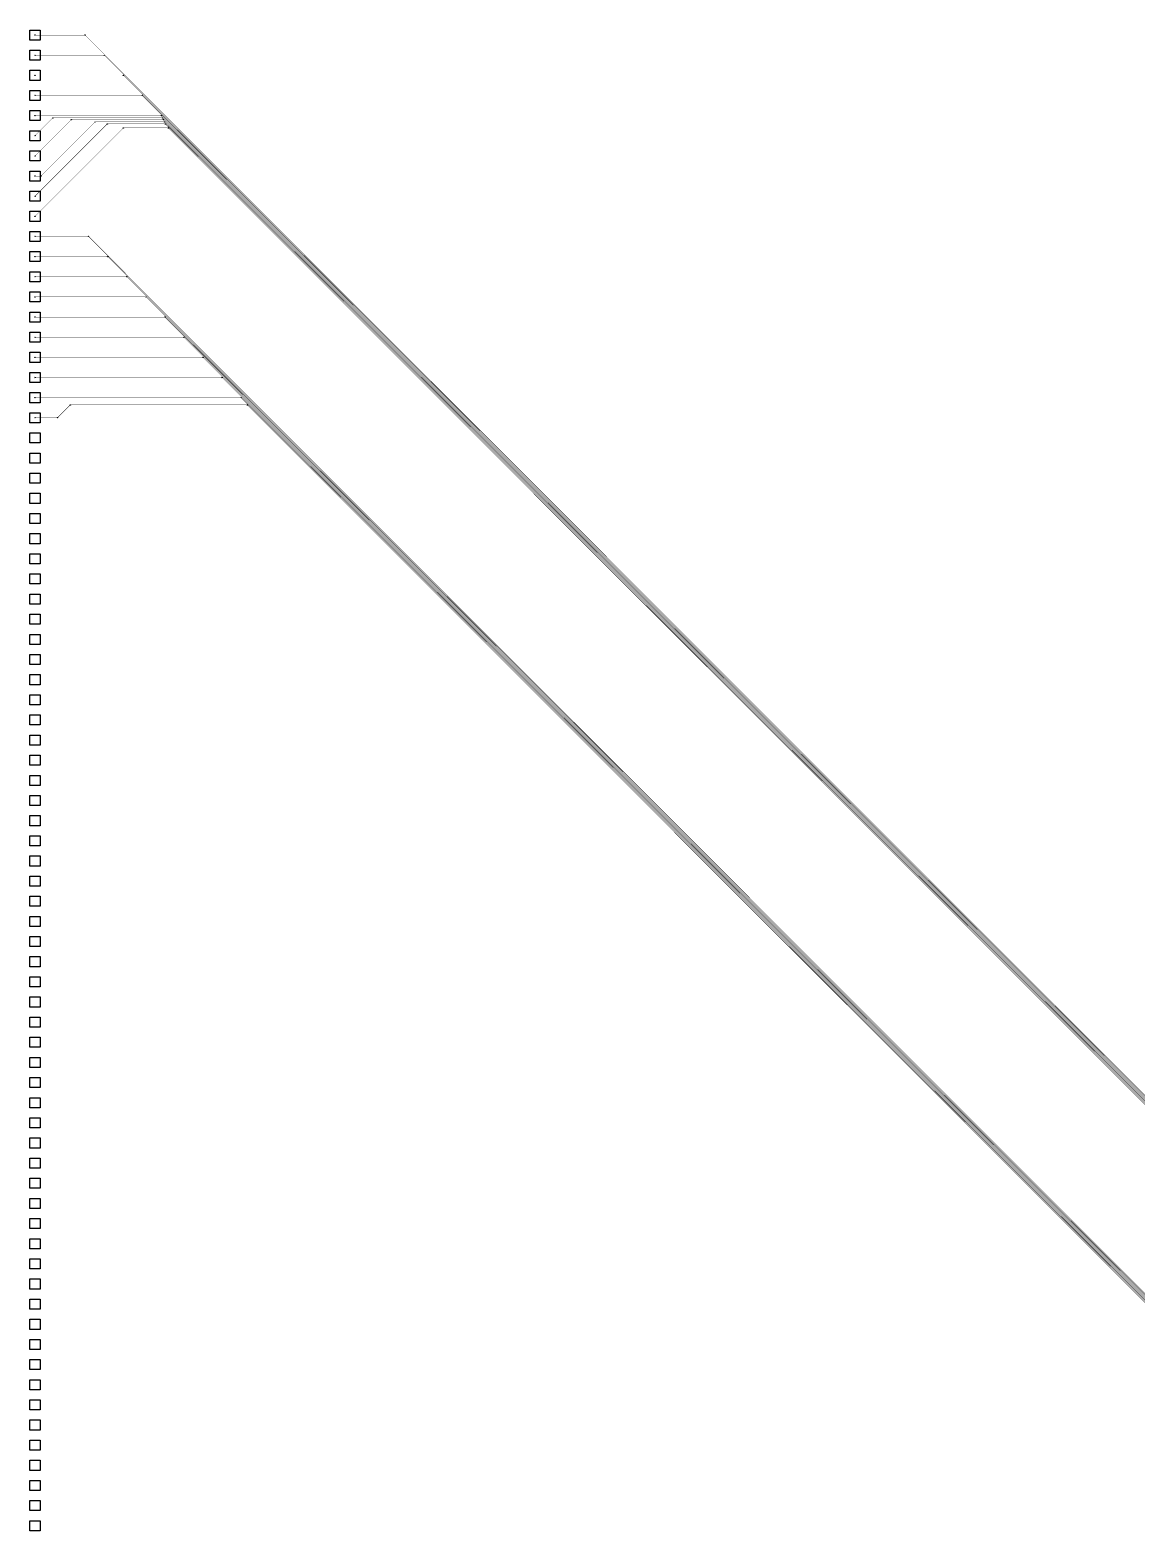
# Model space of a CAD drawing. Extents: x -21730 to 22170, y -18094 to 18606.
# Drawn here: x -21730 to -10743, y -3086 to 11806 of the extents above; entities that cross this region are included whole.
import ezdxf

# ---------------------------------------------------------------- set-up
doc = ezdxf.new("R2010")
doc.units = 0
doc.layers.add('L0D0_0', color=1, linetype='CONTINUOUS')

# ---------------------------------------------------------------- blocks, each defined once
blk = doc.blocks.new('BOND_PADS__150__3')
at = {"layer": 'L0D0_0'}
for points in [[(-1.5, 300.5), (-1.5, 301.5), (-0.5, 301.5), (-0.5, 300.5)], [(-1.5, 298.5), (-1.5, 299.5), (-0.5, 299.5), (-0.5, 298.5)], [(-1.5, 296.5), (-1.5, 297.5), (-0.5, 297.5), (-0.5, 296.5)], [(-1.5, 294.5), (-1.5, 295.5), (-0.5, 295.5), (-0.5, 294.5)], [(-1.5, 292.5), (-1.5, 293.5), (-0.5, 293.5), (-0.5, 292.5)], [(-1.5, 290.5), (-1.5, 291.5), (-0.5, 291.5), (-0.5, 290.5)], [(-1.5, 288.5), (-1.5, 289.5), (-0.5, 289.5), (-0.5, 288.5)], [(-1.5, 286.5), (-1.5, 287.5), (-0.5, 287.5), (-0.5, 286.5)], [(-1.5, 284.5), (-1.5, 285.5), (-0.5, 285.5), (-0.5, 284.5)], [(-1.5, 282.5), (-1.5, 283.5), (-0.5, 283.5), (-0.5, 282.5)], [(-1.5, 280.5), (-1.5, 281.5), (-0.5, 281.5), (-0.5, 280.5)], [(-1.5, 278.5), (-1.5, 279.5), (-0.5, 279.5), (-0.5, 278.5)], [(-1.5, 276.5), (-1.5, 277.5), (-0.5, 277.5), (-0.5, 276.5)], [(-1.5, 274.5), (-1.5, 275.5), (-0.5, 275.5), (-0.5, 274.5)], [(-1.5, 272.5), (-1.5, 273.5), (-0.5, 273.5), (-0.5, 272.5)], [(-1.5, 270.5), (-1.5, 271.5), (-0.5, 271.5), (-0.5, 270.5)], [(-1.5, 268.5), (-1.5, 269.5), (-0.5, 269.5), (-0.5, 268.5)], [(-1.5, 266.5), (-1.5, 267.5), (-0.5, 267.5), (-0.5, 266.5)], [(-1.5, 264.5), (-1.5, 265.5), (-0.5, 265.5), (-0.5, 264.5)], [(-1.5, 262.5), (-1.5, 263.5), (-0.5, 263.5), (-0.5, 262.5)], [(-1.5, 260.5), (-1.5, 261.5), (-0.5, 261.5), (-0.5, 260.5)], [(-1.5, 258.5), (-1.5, 259.5), (-0.5, 259.5), (-0.5, 258.5)], [(-1.5, 256.5), (-1.5, 257.5), (-0.5, 257.5), (-0.5, 256.5)], [(-1.5, 254.5), (-1.5, 255.5), (-0.5, 255.5), (-0.5, 254.5)], [(-1.5, 252.5), (-1.5, 253.5), (-0.5, 253.5), (-0.5, 252.5)], [(-1.5, 250.5), (-1.5, 251.5), (-0.5, 251.5), (-0.5, 250.5)], [(-1.5, 248.5), (-1.5, 249.5), (-0.5, 249.5), (-0.5, 248.5)], [(-1.5, 246.5), (-1.5, 247.5), (-0.5, 247.5), (-0.5, 246.5)], [(-1.5, 244.5), (-1.5, 245.5), (-0.5, 245.5), (-0.5, 244.5)], [(-1.5, 242.5), (-1.5, 243.5), (-0.5, 243.5), (-0.5, 242.5)], [(-1.5, 240.5), (-1.5, 241.5), (-0.5, 241.5), (-0.5, 240.5)], [(-1.5, 238.5), (-1.5, 239.5), (-0.5, 239.5), (-0.5, 238.5)], [(-1.5, 236.5), (-1.5, 237.5), (-0.5, 237.5), (-0.5, 236.5)], [(-1.5, 234.5), (-1.5, 235.5), (-0.5, 235.5), (-0.5, 234.5)], [(-1.5, 232.5), (-1.5, 233.5), (-0.5, 233.5), (-0.5, 232.5)], [(-1.5, 230.5), (-1.5, 231.5), (-0.5, 231.5), (-0.5, 230.5)], [(-1.5, 228.5), (-1.5, 229.5), (-0.5, 229.5), (-0.5, 228.5)], [(-1.5, 226.5), (-1.5, 227.5), (-0.5, 227.5), (-0.5, 226.5)], [(-1.5, 224.5), (-1.5, 225.5), (-0.5, 225.5), (-0.5, 224.5)], [(-1.5, 222.5), (-1.5, 223.5), (-0.5, 223.5), (-0.5, 222.5)], [(-1.5, 220.5), (-1.5, 221.5), (-0.5, 221.5), (-0.5, 220.5)], [(-1.5, 218.5), (-1.5, 219.5), (-0.5, 219.5), (-0.5, 218.5)], [(-1.5, 216.5), (-1.5, 217.5), (-0.5, 217.5), (-0.5, 216.5)], [(-1.5, 214.5), (-1.5, 215.5), (-0.5, 215.5), (-0.5, 214.5)], [(-1.5, 212.5), (-1.5, 213.5), (-0.5, 213.5), (-0.5, 212.5)], [(-1.5, 210.5), (-1.5, 211.5), (-0.5, 211.5), (-0.5, 210.5)], [(-1.5, 208.5), (-1.5, 209.5), (-0.5, 209.5), (-0.5, 208.5)], [(-1.5, 206.5), (-1.5, 207.5), (-0.5, 207.5), (-0.5, 206.5)], [(-1.5, 204.5), (-1.5, 205.5), (-0.5, 205.5), (-0.5, 204.5)], [(-1.5, 202.5), (-1.5, 203.5), (-0.5, 203.5), (-0.5, 202.5)], [(-1.5, 200.5), (-1.5, 201.5), (-0.5, 201.5), (-0.5, 200.5)], [(-1.5, 198.5), (-1.5, 199.5), (-0.5, 199.5), (-0.5, 198.5)], [(-1.5, 196.5), (-1.5, 197.5), (-0.5, 197.5), (-0.5, 196.5)], [(-1.5, 194.5), (-1.5, 195.5), (-0.5, 195.5), (-0.5, 194.5)], [(-1.5, 192.5), (-1.5, 193.5), (-0.5, 193.5), (-0.5, 192.5)], [(-1.5, 190.5), (-1.5, 191.5), (-0.5, 191.5), (-0.5, 190.5)], [(-1.5, 188.5), (-1.5, 189.5), (-0.5, 189.5), (-0.5, 188.5)], [(-1.5, 186.5), (-1.5, 187.5), (-0.5, 187.5), (-0.5, 186.5)], [(-1.5, 184.5), (-1.5, 185.5), (-0.5, 185.5), (-0.5, 184.5)], [(-1.5, 182.5), (-1.5, 183.5), (-0.5, 183.5), (-0.5, 182.5)], [(-1.5, 180.5), (-1.5, 181.5), (-0.5, 181.5), (-0.5, 180.5)], [(-1.5, 178.5), (-1.5, 179.5), (-0.5, 179.5), (-0.5, 178.5)], [(-1.5, 176.5), (-1.5, 177.5), (-0.5, 177.5), (-0.5, 176.5)], [(-1.5, 174.5), (-1.5, 175.5), (-0.5, 175.5), (-0.5, 174.5)], [(-1.5, 172.5), (-1.5, 173.5), (-0.5, 173.5), (-0.5, 172.5)], [(-1.5, 170.5), (-1.5, 171.5), (-0.5, 171.5), (-0.5, 170.5)], [(-1.5, 168.5), (-1.5, 169.5), (-0.5, 169.5), (-0.5, 168.5)], [(-1.5, 166.5), (-1.5, 167.5), (-0.5, 167.5), (-0.5, 166.5)], [(-1.5, 164.5), (-1.5, 165.5), (-0.5, 165.5), (-0.5, 164.5)], [(-1.5, 162.5), (-1.5, 163.5), (-0.5, 163.5), (-0.5, 162.5)], [(-1.5, 160.5), (-1.5, 161.5), (-0.5, 161.5), (-0.5, 160.5)], [(-1.5, 158.5), (-1.5, 159.5), (-0.5, 159.5), (-0.5, 158.5)], [(-1.5, 156.5), (-1.5, 157.5), (-0.5, 157.5), (-0.5, 156.5)], [(-1.5, 154.5), (-1.5, 155.5), (-0.5, 155.5), (-0.5, 154.5)], [(-1.5, 152.5), (-1.5, 153.5), (-0.5, 153.5), (-0.5, 152.5)]]:
    blk.add_lwpolyline(points, close=True, dxfattribs=at)

msp = doc.modelspace()

# ---------------------------------------------------------------- linework, layer by layer
at = {"layer": 'L0D0_0'}
for points in [[(-21680, 11754.3), (-21681.5, 11755.2), (-21681.5, 11756.8), (-21680, 11757.7), (-21678.6, 11756.8), (-21678.6, 11755.2)], [(-21182.5, 11754.3), (-21184, 11755.2), (-21184, 11756.8), (-21182.5, 11757.7), (-21181.1, 11756.8), (-21181.1, 11755.2)], [(-21182.5, 11754.3), (-21184, 11755.2), (-21184, 11756.8), (-21182.5, 11757.7), (-21181.1, 11756.8), (-21181.1, 11755.2)], [(-21680, 11554.3), (-21681.5, 11555.2), (-21681.5, 11556.8), (-21680, 11557.7), (-21678.6, 11556.8), (-21678.6, 11555.2)], [(-20993.1, 11554.3), (-20994.6, 11555.2), (-20994.6, 11556.8), (-20993.1, 11557.7), (-20991.7, 11556.8), (-20991.7, 11555.2)], [(-20993.1, 11554.3), (-20994.6, 11555.2), (-20994.6, 11556.8), (-20993.1, 11557.7), (-20991.7, 11556.8), (-20991.7, 11555.2)], [(-21680, 11354.3), (-21681.5, 11355.2), (-21681.5, 11356.8), (-21680, 11357.7), (-21678.6, 11356.8), (-21678.6, 11355.2)], [(-20803.7, 11354.3), (-20805.2, 11355.2), (-20805.2, 11356.8), (-20803.7, 11357.7), (-20802.3, 11356.8), (-20802.3, 11355.2)], [(-20803.7, 11354.3), (-20805.2, 11355.2), (-20805.2, 11356.8), (-20803.7, 11357.7), (-20802.3, 11356.8), (-20802.3, 11355.2)], [(-21680, 11154.3), (-21681.5, 11155.2), (-21681.5, 11156.8), (-21680, 11157.7), (-21678.6, 11156.8), (-21678.6, 11155.2)], [(-20614.3, 11154.3), (-20615.8, 11155.2), (-20615.8, 11156.8), (-20614.3, 11157.7), (-20612.9, 11156.8), (-20612.9, 11155.2)], [(-20614.3, 11154.3), (-20615.8, 11155.2), (-20615.8, 11156.8), (-20614.3, 11157.7), (-20612.9, 11156.8), (-20612.9, 11155.2)], [(-21680, 10954.3), (-21681.5, 10955.2), (-21681.5, 10956.8), (-21680, 10957.7), (-21678.6, 10956.8), (-21678.6, 10955.2)], [(-21502.5, 10931.8), (-21503.9, 10932.7), (-21503.9, 10934.3), (-21502.5, 10935.2), (-21501, 10934.3), (-21501, 10932.7)], [(-21502.5, 10931.8), (-21503.9, 10932.7), (-21503.9, 10934.3), (-21502.5, 10935.2), (-21501, 10934.3), (-21501, 10932.7)], [(-21320, 10914.3), (-21321.5, 10915.2), (-21321.5, 10916.8), (-21320, 10917.7), (-21318.6, 10916.8), (-21318.6, 10915.2)], [(-21320, 10914.3), (-21321.5, 10915.2), (-21321.5, 10916.8), (-21320, 10917.7), (-21318.6, 10916.8), (-21318.6, 10915.2)], [(-21082.5, 10891.8), (-21084, 10892.7), (-21084, 10894.3), (-21082.5, 10895.2), (-21081.1, 10894.3), (-21081.1, 10892.7)], [(-21082.5, 10891.8), (-21084, 10892.7), (-21084, 10894.3), (-21082.5, 10895.2), (-21081.1, 10894.3), (-21081.1, 10892.7)], [(-20962.5, 10871.8), (-20964, 10872.7), (-20964, 10874.3), (-20962.5, 10875.2), (-20961.1, 10874.3), (-20961.1, 10872.7)], [(-20962.5, 10871.8), (-20964, 10872.7), (-20964, 10874.3), (-20962.5, 10875.2), (-20961.1, 10874.3), (-20961.1, 10872.7)], [(-20424.9, 10954.3), (-20426.4, 10955.2), (-20426.4, 10956.8), (-20424.9, 10957.7), (-20423.5, 10956.8), (-20423.5, 10955.2)], [(-20424.9, 10954.3), (-20426.4, 10955.2), (-20426.4, 10956.8), (-20424.9, 10957.7), (-20423.5, 10956.8), (-20423.5, 10955.2)], [(-20413, 10931.8), (-20414.5, 10932.7), (-20414.5, 10934.3), (-20413, 10935.2), (-20411.6, 10934.3), (-20411.6, 10932.7)], [(-20413, 10931.8), (-20414.5, 10932.7), (-20414.5, 10934.3), (-20413, 10935.2), (-20411.6, 10934.3), (-20411.6, 10932.7)], [(-20406.1, 10914.3), (-20407.6, 10915.2), (-20407.6, 10916.8), (-20406.1, 10917.7), (-20404.7, 10916.8), (-20404.7, 10915.2)], [(-20406.1, 10914.3), (-20407.6, 10915.2), (-20407.6, 10916.8), (-20406.1, 10917.7), (-20404.7, 10916.8), (-20404.7, 10915.2)], [(-20394.2, 10891.8), (-20395.7, 10892.7), (-20395.7, 10894.3), (-20394.2, 10895.2), (-20392.8, 10894.3), (-20392.8, 10892.7)], [(-20394.2, 10891.8), (-20395.7, 10892.7), (-20395.7, 10894.3), (-20394.2, 10895.2), (-20392.8, 10894.3), (-20392.8, 10892.7)], [(-20384.9, 10871.8), (-20386.3, 10872.7), (-20386.3, 10874.3), (-20384.9, 10875.2), (-20383.4, 10874.3), (-20383.4, 10872.7)], [(-20384.9, 10871.8), (-20386.3, 10872.7), (-20386.3, 10874.3), (-20384.9, 10875.2), (-20383.4, 10874.3), (-20383.4, 10872.7)], [(-21680, 10754.3), (-21681.5, 10755.2), (-21681.5, 10756.8), (-21680, 10757.7), (-21678.6, 10756.8), (-21678.6, 10755.2)], [(-20802.7, 10831.6), (-20804.2, 10832.4), (-20804.2, 10834.1), (-20802.7, 10834.9), (-20801.3, 10834.1), (-20801.3, 10832.4)], [(-20802.7, 10831.6), (-20804.2, 10832.4), (-20804.2, 10834.1), (-20802.7, 10834.9), (-20801.3, 10834.1), (-20801.3, 10832.4)], [(-20355.2, 10831.6), (-20356.7, 10832.4), (-20356.7, 10834.1), (-20355.2, 10834.9), (-20353.8, 10834.1), (-20353.8, 10832.4)], [(-20355.2, 10831.6), (-20356.7, 10832.4), (-20356.7, 10834.1), (-20355.2, 10834.9), (-20353.8, 10834.1), (-20353.8, 10832.4)], [(-21680, 10554.3), (-21681.5, 10555.2), (-21681.5, 10556.8), (-21680, 10557.7), (-21678.6, 10556.8), (-21678.6, 10555.2)], [(-21680, 10354.3), (-21681.5, 10355.2), (-21681.5, 10356.8), (-21680, 10357.7), (-21678.6, 10356.8), (-21678.6, 10355.2)], [(-21620, 10354.3), (-21621.5, 10355.2), (-21621.5, 10356.8), (-21620, 10357.7), (-21618.6, 10356.8), (-21618.6, 10355.2)], [(-21620, 10354.3), (-21621.5, 10355.2), (-21621.5, 10356.8), (-21620, 10357.7), (-21618.6, 10356.8), (-21618.6, 10355.2)], [(-21680, 10154.3), (-21681.5, 10155.2), (-21681.5, 10156.8), (-21680, 10157.7), (-21678.6, 10156.8), (-21678.6, 10155.2)], [(-21680, 9954.3), (-21681.5, 9955.2), (-21681.5, 9956.8), (-21680, 9957.7), (-21678.6, 9956.8), (-21678.6, 9955.2)], [(-21680, 9754.3), (-21681.5, 9755.2), (-21681.5, 9756.8), (-21680, 9757.7), (-21678.6, 9756.8), (-21678.6, 9755.2)], [(-21147.5, 9754.3), (-21148.9, 9755.2), (-21148.9, 9756.8), (-21147.5, 9757.7), (-21146, 9756.8), (-21146, 9755.2)], [(-21147.5, 9754.3), (-21148.9, 9755.2), (-21148.9, 9756.8), (-21147.5, 9757.7), (-21146, 9756.8), (-21146, 9755.2)], [(-21680, 9554.3), (-21681.5, 9555.2), (-21681.5, 9556.8), (-21680, 9557.7), (-21678.6, 9556.8), (-21678.6, 9555.2)], [(-21680, 9554.3), (-21681.5, 9555.2), (-21681.5, 9556.8), (-21680, 9557.7), (-21678.6, 9556.8), (-21678.6, 9555.2)], [(-21680, 9554.3), (-21681.5, 9555.2), (-21681.5, 9556.8), (-21680, 9557.7), (-21678.6, 9556.8), (-21678.6, 9555.2)], [(-20958.1, 9554.3), (-20959.6, 9555.2), (-20959.6, 9556.8), (-20958.1, 9557.7), (-20956.7, 9556.8), (-20956.7, 9555.2)], [(-20958.1, 9554.3), (-20959.6, 9555.2), (-20959.6, 9556.8), (-20958.1, 9557.7), (-20956.7, 9556.8), (-20956.7, 9555.2)], [(-21680, 9354.3), (-21681.5, 9355.2), (-21681.5, 9356.8), (-21680, 9357.7), (-21678.6, 9356.8), (-21678.6, 9355.2)], [(-21680, 9354.3), (-21681.5, 9355.2), (-21681.5, 9356.8), (-21680, 9357.7), (-21678.6, 9356.8), (-21678.6, 9355.2)], [(-21680, 9354.3), (-21681.5, 9355.2), (-21681.5, 9356.8), (-21680, 9357.7), (-21678.6, 9356.8), (-21678.6, 9355.2)], [(-20768.7, 9354.3), (-20770.2, 9355.2), (-20770.2, 9356.8), (-20768.7, 9357.7), (-20767.3, 9356.8), (-20767.3, 9355.2)], [(-20768.7, 9354.3), (-20770.2, 9355.2), (-20770.2, 9356.8), (-20768.7, 9357.7), (-20767.3, 9356.8), (-20767.3, 9355.2)], [(-21680, 9154.3), (-21681.5, 9155.2), (-21681.5, 9156.8), (-21680, 9157.7), (-21678.6, 9156.8), (-21678.6, 9155.2)], [(-21680, 9154.3), (-21681.5, 9155.2), (-21681.5, 9156.8), (-21680, 9157.7), (-21678.6, 9156.8), (-21678.6, 9155.2)], [(-21680, 9154.3), (-21681.5, 9155.2), (-21681.5, 9156.8), (-21680, 9157.7), (-21678.6, 9156.8), (-21678.6, 9155.2)], [(-20579.3, 9154.3), (-20580.8, 9155.2), (-20580.8, 9156.8), (-20579.3, 9157.7), (-20577.9, 9156.8), (-20577.9, 9155.2)], [(-20579.3, 9154.3), (-20580.8, 9155.2), (-20580.8, 9156.8), (-20579.3, 9157.7), (-20577.9, 9156.8), (-20577.9, 9155.2)], [(-21680, 8954.3), (-21681.5, 8955.2), (-21681.5, 8956.8), (-21680, 8957.7), (-21678.6, 8956.8), (-21678.6, 8955.2)], [(-21680, 8954.3), (-21681.5, 8955.2), (-21681.5, 8956.8), (-21680, 8957.7), (-21678.6, 8956.8), (-21678.6, 8955.2)], [(-21680, 8954.3), (-21681.5, 8955.2), (-21681.5, 8956.8), (-21680, 8957.7), (-21678.6, 8956.8), (-21678.6, 8955.2)], [(-20389.9, 8954.3), (-20391.4, 8955.2), (-20391.4, 8956.8), (-20389.9, 8957.7), (-20388.5, 8956.8), (-20388.5, 8955.2)], [(-20389.9, 8954.3), (-20391.4, 8955.2), (-20391.4, 8956.8), (-20389.9, 8957.7), (-20388.5, 8956.8), (-20388.5, 8955.2)], [(-21680, 8754.3), (-21681.5, 8755.2), (-21681.5, 8756.8), (-21680, 8757.7), (-21678.6, 8756.8), (-21678.6, 8755.2)], [(-20200.5, 8754.3), (-20202, 8755.2), (-20202, 8756.8), (-20200.5, 8757.7), (-20199.1, 8756.8), (-20199.1, 8755.2)], [(-20200.5, 8754.3), (-20202, 8755.2), (-20202, 8756.8), (-20200.5, 8757.7), (-20199.1, 8756.8), (-20199.1, 8755.2)], [(-21680, 8554.3), (-21681.5, 8555.2), (-21681.5, 8556.8), (-21680, 8557.7), (-21678.6, 8556.8), (-21678.6, 8555.2)], [(-21679.1, 8555.2), (-21680.6, 8556), (-21680.6, 8557.7), (-21679.1, 8558.5), (-21677.7, 8557.7), (-21677.7, 8556)], [(-21679.1, 8555.2), (-21680.6, 8556), (-21680.6, 8557.7), (-21679.1, 8558.5), (-21677.7, 8557.7), (-21677.7, 8556)], [(-20012, 8555.2), (-20013.5, 8556), (-20013.5, 8557.7), (-20012, 8558.5), (-20010.6, 8557.7), (-20010.6, 8556)], [(-20012, 8555.2), (-20013.5, 8556), (-20013.5, 8557.7), (-20012, 8558.5), (-20010.6, 8557.7), (-20010.6, 8556)], [(-21680, 8354.3), (-21681.5, 8355.2), (-21681.5, 8356.8), (-21680, 8357.7), (-21678.6, 8356.8), (-21678.6, 8355.2)], [(-19821.7, 8354.3), (-19823.2, 8355.2), (-19823.2, 8356.8), (-19821.7, 8357.7), (-19820.3, 8356.8), (-19820.3, 8355.2)], [(-19821.7, 8354.3), (-19823.2, 8355.2), (-19823.2, 8356.8), (-19821.7, 8357.7), (-19820.3, 8356.8), (-19820.3, 8355.2)], [(-21680, 8154.3), (-21681.5, 8155.2), (-21681.5, 8156.8), (-21680, 8157.7), (-21678.6, 8156.8), (-21678.6, 8155.2)], [(-21330.2, 8081.6), (-21331.7, 8082.4), (-21331.7, 8084.1), (-21330.2, 8084.9), (-21328.8, 8084.1), (-21328.8, 8082.4)], [(-21330.2, 8081.6), (-21331.7, 8082.4), (-21331.7, 8084.1), (-21330.2, 8084.9), (-21328.8, 8084.1), (-21328.8, 8082.4)], [(-19632.4, 8154.3), (-19633.8, 8155.2), (-19633.8, 8156.8), (-19632.4, 8157.7), (-19630.9, 8156.8), (-19630.9, 8155.2)], [(-19632.4, 8154.3), (-19633.8, 8155.2), (-19633.8, 8156.8), (-19632.4, 8157.7), (-19630.9, 8156.8), (-19630.9, 8155.2)], [(-19570.2, 8081.6), (-19571.7, 8082.4), (-19571.7, 8084.1), (-19570.2, 8084.9), (-19568.8, 8084.1), (-19568.8, 8082.4)], [(-19570.2, 8081.6), (-19571.7, 8082.4), (-19571.7, 8084.1), (-19570.2, 8084.9), (-19568.8, 8084.1), (-19568.8, 8082.4)], [(-21680, 7954.3), (-21681.5, 7955.2), (-21681.5, 7956.8), (-21680, 7957.7), (-21678.6, 7956.8), (-21678.6, 7955.2)], [(-21457.5, 7954.3), (-21459, 7955.2), (-21459, 7956.8), (-21457.5, 7957.7), (-21456.1, 7956.8), (-21456.1, 7955.2)], [(-21457.5, 7954.3), (-21459, 7955.2), (-21459, 7956.8), (-21457.5, 7957.7), (-21456.1, 7956.8), (-21456.1, 7955.2)]]:
    msp.add_lwpolyline(points, close=True, dxfattribs=at)
at = {"layer": 'L0D0_0', "const_width": 3}
for points in [[(-21680, 11756), (-21182.5, 11756)], [(-21182.5, 11756), (-6512.5, -2914)], [(-21680, 11556), (-20993.1, 11556)], [(-20993.1, 11556), (-6515.6, -2921.5)], [(-21680, 11356), (-20803.7, 11356)], [(-20803.7, 11356), (-6518.7, -2929)], [(-21680, 11156), (-20614.3, 11156)], [(-20614.3, 11156), (-6521.8, -2936.5)], [(-21680, 10956), (-20424.9, 10956)], [(-21680, 10756), (-21502.5, 10933.5)], [(-21680, 10556), (-21320, 10916)], [(-21680, 10156), (-20962.5, 10873.5)], [(-21620, 10356), (-21082.5, 10893.5)], [(-21502.5, 10933.5), (-20413, 10933.5)], [(-21320, 10916), (-20406.1, 10916)], [(-21082.5, 10893.5), (-20394.2, 10893.5)], [(-20962.5, 10873.5), (-20384.9, 10873.5)], [(-20424.9, 10956), (-6524.9, -2944)], [(-20413, 10933.5), (-6528, -2951.5)], [(-20406.1, 10916), (-6531.1, -2959)], [(-20394.2, 10893.5), (-6534.2, -2966.5)], [(-20384.9, 10873.5), (-6537.4, -2974)], [(-21680, 9956), (-20802.7, 10833.3)], [(-20802.7, 10833.3), (-20355.2, 10833.3)], [(-20355.2, 10833.3), (-6540.5, -2981.5)], [(-21680, 10356), (-21620, 10356)], [(-21680, 9756), (-21147.5, 9756)], [(-21147.5, 9756), (-8377.5, -3014)], [(-21680, 9556), (-21680, 9556)], [(-21680, 9556), (-20958.1, 9556)], [(-20958.1, 9556), (-8380.6, -3021.5)], [(-21680, 9356), (-21680, 9356)], [(-21680, 9356), (-20768.7, 9356)], [(-20768.7, 9356), (-8383.7, -3029)], [(-21680, 9156), (-21680, 9156)], [(-21680, 9156), (-20579.3, 9156)], [(-20579.3, 9156), (-8386.8, -3036.5)], [(-21680, 8956), (-21680, 8956)], [(-21680, 8956), (-20389.9, 8956)], [(-20389.9, 8956), (-8389.9, -3044)], [(-21680, 8756), (-20200.5, 8756)], [(-20200.5, 8756), (-8393, -3051.5)], [(-21680, 8556), (-21679.1, 8556.9)], [(-21679.1, 8556.9), (-20012, 8556.9)], [(-20012, 8556.9), (-8396.1, -3059)], [(-21680, 8356), (-19821.7, 8356)], [(-19821.7, 8356), (-8399.2, -3066.5)], [(-21680, 8156), (-19632.4, 8156)], [(-21457.5, 7956), (-21330.2, 8083.3)], [(-21330.2, 8083.3), (-19570.2, 8083.3)], [(-19632.4, 8156), (-8402.4, -3074)], [(-19570.2, 8083.3), (-8405.5, -3081.5)], [(-21680, 7956), (-21457.5, 7956)]]:
    msp.add_lwpolyline(points, dxfattribs=at)

# ---------------------------------------------------------------- block references
at = {"xscale": 100, "yscale": 100}
msp.add_blockref('BOND_PADS__150__3', (-21580, -18344), dxfattribs=at)

doc.saveas('drawing.dxf')
